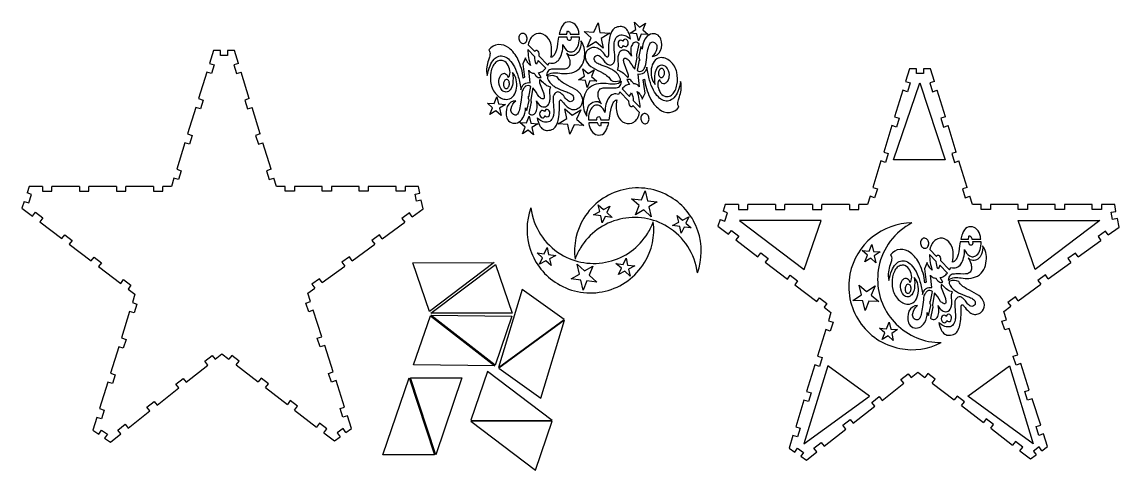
# Model space of a CAD drawing. Extents: x 6.9 to 49.8, y 42.9 to 74.
# Drawn here: x 6.93 to 31.24, y 64.11 to 74.04 of the extents above; entities that cross this region are included whole.
import ezdxf

# ---------------------------------------------------------------- set-up
doc = ezdxf.new("R2010")
doc.units = 0
doc.header["$LTSCALE"] = 100
doc.layers.add('LAYER_1', color=1, linetype='CONTINUOUS')

msp = doc.modelspace()

# ---------------------------------------------------------------- linework, layer by layer
at = {"layer": 'LAYER_1', "color": 3}
for points in [[(18.833327, 73.764978), (19.005773, 73.764978, -0.057637), (19.015472, 73.841293, -0.21097), (19.052096, 73.821842, -0.102605), (19.080278, 73.764978), (19.277002, 73.764978, 0.026964), (19.26622, 73.825557, 0.140199), (19.185682, 73.980546, 0.19601), (19.053599, 74.03802, 0.278529), (18.913211, 73.967991, 0.065423), (18.867195, 73.879832, 0.035228), (18.833327, 73.764978)], [(20.416015, 73.655452, 0.071134), (20.364332, 73.818936, 0.133259), (20.287457, 73.909342, 0.153132), (20.187364, 73.935601, 0.089862), (20.066027, 73.906643, 0.128086), (19.990624, 73.81569, 0.067852), (19.946343, 73.676807, 0.050754), (19.924285, 73.296599, -0.048474), (19.916248, 73.273167, -0.064532), (19.911, 73.26498, -0.119509), (19.904568, 73.260191, -0.148133), (19.896679, 73.259583, -0.098092), (19.887059, 73.263938, -0.079719), (19.861529, 73.290675, 0.062354), (19.755389, 73.41057, 0.112947), (19.651359, 73.468166, 0.152732), (19.549439, 73.463462, 0.110528), (19.449628, 73.396456, 0.227756), (19.415556, 73.219987, 0.176008), (19.532044, 73.053157, 0.015186), (19.741395, 72.938599), (19.804849, 72.904159, -0.049453), (19.910381, 72.832469, -0.120061), (19.974212, 72.747662, 0.188531), (20.177279, 72.734358, 0.2815), (20.191586, 72.751669, 0.11529), (20.187918, 72.786865, 0.14448), (20.063501, 72.943512, 0.037224), (19.982732, 72.992359), (19.897404, 73.033963), (19.78933, 73.073443, -0.037294), (19.689563, 73.116401, -0.126698), (19.623015, 73.17324, -0.22553), (19.6146, 73.254362, -0.045604), (19.64649, 73.284467, -0.154809), (19.683835, 73.298713, -0.159914), (19.731831, 73.281983, -0.072064), (19.795677, 73.219161, 0.057703), (19.868503, 73.1294, 0.117167), (19.937622, 73.08598, 0.212494), (19.99939, 73.092751, 0.145967), (20.050161, 73.153564, 0.09972), (20.060092, 73.178128, 0.04087), (20.064713, 73.214609, 0.028169), (20.062928, 73.312324, -0.012946), (20.049566, 73.529758, -0.059525), (20.065489, 73.62746, -0.085783), (20.097933, 73.694762, -0.215635), (20.196419, 73.752114, -0.135235), (20.31309, 73.729711, -0.094799), (20.416015, 73.655452)], [(18.053649, 73.780918, 0.249732), (17.984664, 73.773726, 0.197562), (17.942948, 73.707703, 0.159391), (17.952972, 73.621465, 0.192491), (18.008822, 73.565575, 0.249836), (18.077808, 73.572771, 0.197491), (18.119524, 73.63879, 0.159403), (18.1095, 73.725012, 0.192438), (18.053649, 73.780918)], [(19.281581, 73.702766), (19.094038, 73.702766, -0.14568), (19.091417, 73.651112, -0.237095), (19.068453, 73.630475, -0.177349), (19.039794, 73.633786, -0.185851), (19.020087, 73.653976), (19.010186, 73.702766), (18.820597, 73.702766), (18.806626, 73.616201, -0.071246), (18.752002, 73.359434, -0.092444), (18.707684, 73.288067, -0.164122), (18.651314, 73.257126, 0.065619), (18.665785, 73.451345, 0.080781), (18.632442, 73.602403, 0.206201), (18.473808, 73.770218, 0.245015), (18.2784, 73.750932, 0.111486), (18.199089, 73.668115, 0.090804), (18.149204, 73.534908), (18.296416, 73.381279, -0.141576), (18.313779, 73.405662, -0.242913), (18.336472, 73.409631, -0.164017), (18.360491, 73.389729, -0.079403), (18.381829, 73.3425), (18.384739, 73.289125), (18.583279, 73.081917), (18.614824, 73.136171, 0.169879), (18.738882, 73.135562, 0.151897), (18.834225, 73.21185, 0.093352), (18.895084, 73.350432, 0.063262), (18.915688, 73.536705, 0.181422), (19.028226, 73.392187, 0.142678), (19.103815, 73.374122, 0.156554), (19.180212, 73.405285, 0.148152), (19.259908, 73.532669, 0.08043), (19.281581, 73.702766)], [(20.276189, 73.501132, 0.259209), (20.324313, 73.496877, 0.208637), (20.358876, 73.538334, 0.152675), (20.359648, 73.601264, 0.179474), (20.326163, 73.648752, 0.259292), (20.278033, 73.653029, 0.208765), (20.24347, 73.611549), (20.242619, 73.608868, 0.088719), (20.224372, 73.625846, 0.259394), (20.176268, 73.630093, 0.208607), (20.141708, 73.588625, 0.152685), (20.140937, 73.5257, 0.17946), (20.174415, 73.478208, 0.259348), (20.222542, 73.473929, 0.208712), (20.257103, 73.515399), (20.257975, 73.518069, 0.088406), (20.276189, 73.501132)], [(20.89067, 73.275977, 0.29077), (21.079503, 73.402465, 0.184081), (21.087659, 73.658009, 0.20394), (20.992736, 73.761713, 0.194113), (20.856875, 73.764931, 0.172243), (20.733156, 73.658317, 0.129879), (20.67466, 73.432525), (20.645727, 73.495396), (20.596534, 73.273599, 0.050023), (20.601068, 73.252673), (20.60816, 73.229582, -0.132888), (20.61141, 73.178307), (20.603854, 73.189503), (20.56071, 72.964081, 0.12344), (20.62023, 72.94272, 0.166927), (20.673282, 72.956947, 0.114196), (20.718605, 73.00771, 0.061575), (20.754938, 73.095955, -0.010837), (20.778266, 73.306906, -0.031963), (20.809846, 73.472237, -0.037346), (20.830618, 73.531926, -0.074036), (20.855717, 73.573168, -0.146131), (20.885899, 73.593616, -0.165121), (20.921917, 73.590921, -0.219041), (20.987708, 73.536901, -0.151363), (20.99698, 73.449983, -0.184887), (20.89067, 73.275977)], [(18.138729, 73.42695, 0.081689), (18.200635, 73.075846, -0.092185), (18.13592, 73.141624, -0.075636), (18.088607, 73.243182), (18.027517, 73.107216), (18.067633, 72.811527), (18.039308, 72.796426, 0.084234), (17.918232, 73.212531, 0.117177), (17.717212, 73.46368, 0.184137), (17.486861, 73.536596, 0.203858), (17.277789, 73.418006, -0.200793), (17.300065, 73.316258, -0.038248), (17.287036, 73.257905), (17.266609, 73.1932, 0.047784), (17.229694, 73.040638, 0.095031), (17.241595, 72.850379, -0.057993), (17.302662, 73.069453, -0.089813), (17.391941, 73.212061, -0.138897), (17.499881, 73.279529, -0.155326), (17.616933, 73.273182, -0.111313), (17.733548, 73.194346, -0.072148), (17.840178, 73.044347, -0.051007), (17.927272, 72.82451, -0.039691), (17.985281, 72.53616, -0.076931), (18.018256, 72.618593, -0.108945), (18.064677, 72.667875, -0.173993), (18.187654, 72.69217), (18.160438, 72.969243, 0.128953), (18.213434, 72.915772, 0.16182), (18.279484, 72.904055, 0.057201), (18.324994, 72.840145, 0.103229), (18.364851, 72.810511, 0.117114), (18.400856, 72.804215, 0.050914), (18.434814, 72.81032), (18.375503, 72.914355, 0.130201), (18.456551, 72.941711, 0.079668), (18.534729, 73.01369), (18.370555, 73.185011, -0.104054), (18.326601, 73.104676, -0.101676), (18.290549, 73.268526), (18.138729, 73.42695)], [(18.552443, 72.852097, -0.156503), (18.691683, 72.910718, -0.054238), (18.844289, 72.903703, 0.045328), (19.013317, 72.894646, 0.108051), (19.201821, 72.947141, 0.143432), (19.341484, 73.089671, 0.101234), (19.397481, 73.279826, 0.082789), (19.384174, 73.471205, 0.112333), (19.315928, 73.617408, -0.119195), (19.292661, 73.432886, -0.147638), (19.20771, 73.323153, -0.174185), (19.096876, 73.29229, -0.194537), (18.995961, 73.344382, -0.071294), (19.058721, 73.211687, -0.113673), (19.067374, 73.095913, -0.192742), (19.021138, 73.017066, -0.137232), (18.937685, 72.991985), (18.88444, 72.990857), (18.824816, 72.992668, 0.029839), (18.69033, 72.991112, 0.182602), (18.596547, 72.961389, 0.115087), (18.566976, 72.918786, 0.079436), (18.552443, 72.852097)], [(20.602663, 73.556207, 0.228391), (20.522485, 73.587909, 0.215443), (20.454422, 73.542374, 0.127574), (20.418704, 73.434628, 0.093602), (20.435561, 73.279701, 0.140303), (20.344734, 73.389703, 0.211229), (20.236158, 73.412599, 0.245315), (20.152586, 73.329948, 0.073839), (20.133537, 73.24328, 0.050301), (20.136771, 73.123311, -0.048316), (20.137409, 73.04316, -0.112051), (20.116437, 72.976167, -0.112244), (20.227578, 72.926433, -0.058442), (20.329115, 72.830593, 0.081656), (20.348754, 72.816458, 0.119708), (20.356287, 72.814939, 0.190432), (20.362052, 72.81771, 0.122034), (20.365867, 72.825215, 0.057529), (20.367548, 72.837897, 0.046654), (20.363778, 72.880567), (20.280242, 73.10244, -0.066611), (20.260818, 73.181536, -0.068323), (20.261974, 73.209764, -0.130935), (20.270515, 73.228739, -0.184914), (20.286549, 73.237184, -0.118896), (20.310181, 73.233821, -0.091987), (20.380665, 73.186555, 0.050199), (20.51119, 72.992776), (20.56054, 73.250497, -0.054996), (20.552362, 73.303507, -0.059587), (20.553922, 73.326374, -0.067871), (20.556749, 73.334525, -0.131859), (20.561181, 73.339584), (20.602663, 73.556207)], [(17.800559, 72.914706, -0.076434), (17.803307, 72.674724, -0.128879), (17.74661, 72.533225, -0.217366), (17.659011, 72.484525, -0.21067), (17.56905, 72.522935, -0.161705), (17.49723, 72.70356, -0.157229), (17.534324, 72.848164, -0.108093), (17.575676, 72.889502, -0.170816), (17.622612, 72.900885, -0.182574), (17.667917, 72.875332, -0.106743), (17.704375, 72.805859, 0.153377), (17.736346, 72.852518, 0.086493), (17.745678, 72.920485, 0.117472), (17.703452, 73.075003, 0.185386), (17.59176, 73.178735, 0.134485), (17.514257, 73.183221, 0.108228), (17.424661, 73.141006, 0.094731), (17.360795, 73.049188, 0.061758), (17.322255, 72.926344, 0.099828), (17.326096, 72.648046, 0.160691), (17.471555, 72.40239, 0.092102), (17.58137, 72.337717, 0.120023), (17.697183, 72.324644, 0.207046), (17.82602, 72.406736, 0.117516), (17.889608, 72.570414, 0.096878), (17.882827, 72.758722, 0.138157), (17.800559, 72.914706)], [(20.963399, 72.65544, -0.076434), (20.960652, 72.895422, -0.128879), (21.017348, 73.036921, -0.217366), (21.104947, 73.085621, -0.21067), (21.194908, 73.047211, -0.161705), (21.266728, 72.866586, -0.157229), (21.229634, 72.721982, -0.108093), (21.188282, 72.680645, -0.170816), (21.141346, 72.669261, -0.182574), (21.096042, 72.694814, -0.106743), (21.059584, 72.764287, 0.153377), (21.027612, 72.717628, 0.086493), (21.01828, 72.649661, 0.117472), (21.060506, 72.495143, 0.185386), (21.172199, 72.391411, 0.134485), (21.249701, 72.386926, 0.108228), (21.339297, 72.42914, 0.094731), (21.403163, 72.520958, 0.061758), (21.441704, 72.643803, 0.099828), (21.437862, 72.9221, 0.160691), (21.292403, 73.167756, 0.092102), (21.182588, 73.232429, 0.120023), (21.066776, 73.245502, 0.207046), (20.937938, 73.16341, 0.117516), (20.874351, 72.999732, 0.096878), (20.881131, 72.811424, 0.138157), (20.963399, 72.65544)], [(20.62523, 72.143196, 0.081689), (20.563323, 72.4943, -0.092185), (20.628038, 72.428522, -0.075636), (20.675351, 72.326964), (20.736441, 72.46293), (20.696325, 72.758619), (20.72465, 72.77372, 0.084234), (20.845727, 72.357615, 0.117177), (21.046746, 72.106466, 0.184137), (21.277098, 72.03355, 0.203858), (21.486169, 72.15214, -0.200793), (21.463893, 72.253889, -0.038248), (21.476922, 72.312242), (21.49735, 72.376946, 0.047784), (21.534265, 72.529508, 0.095031), (21.522363, 72.719767, -0.057993), (21.461296, 72.500693, -0.089813), (21.372017, 72.358085, -0.138897), (21.264078, 72.290617, -0.155326), (21.147025, 72.296964, -0.111313), (21.03041, 72.3758, -0.072148), (20.923781, 72.525799, -0.051007), (20.836687, 72.745637, -0.039691), (20.778677, 73.033986, -0.076931), (20.745702, 72.951553, -0.108945), (20.699281, 72.902271, -0.173993), (20.576304, 72.877976), (20.60352, 72.600903, 0.128953), (20.550525, 72.654374, 0.16182), (20.484474, 72.666091, 0.057201), (20.438964, 72.730001, 0.103229), (20.399108, 72.759635, 0.117114), (20.363102, 72.765932, 0.050914), (20.329145, 72.759826), (20.388455, 72.655792, 0.130201), (20.307408, 72.628435, 0.079668), (20.22923, 72.556456), (20.393403, 72.385135, -0.104054), (20.437357, 72.46547, -0.101676), (20.473409, 72.30162), (20.62523, 72.143196)], [(21.037238, 72.930371, 0.134489), (21.041797, 72.854489, 0.216733), (21.080733, 72.808933, 0.288988), (21.131328, 72.820364, 0.1604), (21.163855, 72.882131, 0.134475), (21.159283, 72.957988, 0.216452), (21.120338, 73.003563, 0.288875), (21.069764, 72.992101, 0.160399), (21.037238, 72.930371)], [(17.726721, 72.639775, 0.134489), (17.722162, 72.715657, 0.216733), (17.683225, 72.761213, 0.288988), (17.63263, 72.749782, 0.1604), (17.600103, 72.688015, 0.134475), (17.604675, 72.612158, 0.216452), (17.64362, 72.566583, 0.288875), (17.694194, 72.578045, 0.160399), (17.726721, 72.639775)], [(18.161295, 72.013939, 0.228391), (18.241473, 71.982237, 0.215443), (18.309536, 72.027772, 0.127574), (18.345254, 72.135518, 0.093602), (18.328398, 72.290445, 0.140303), (18.419224, 72.180443, 0.211229), (18.5278, 72.157547, 0.245315), (18.611373, 72.240198, 0.073839), (18.630422, 72.326866, 0.050301), (18.627187, 72.446835, -0.048316), (18.626549, 72.526986, -0.112051), (18.647521, 72.593979, -0.112244), (18.53638, 72.643713, -0.058442), (18.434843, 72.739553, 0.081656), (18.415205, 72.753688, 0.119708), (18.407672, 72.755207, 0.190432), (18.401906, 72.752436, 0.122034), (18.398091, 72.744931, 0.057529), (18.39641, 72.732249, 0.046654), (18.40018, 72.68958), (18.483717, 72.467707, -0.066611), (18.50314, 72.38861, -0.068323), (18.501985, 72.360382, -0.130935), (18.493443, 72.341407, -0.184914), (18.477409, 72.332962, -0.118896), (18.453777, 72.336325, -0.091987), (18.383293, 72.383591, 0.050199), (18.252768, 72.57737), (18.203419, 72.319649, -0.054996), (18.211596, 72.266639, -0.059587), (18.210036, 72.243772, -0.067871), (18.207209, 72.235621, -0.131859), (18.202777, 72.230563), (18.161295, 72.013939)], [(18.347943, 71.914694, 0.071134), (18.399626, 71.75121, 0.133259), (18.476501, 71.660804, 0.153132), (18.576594, 71.634546, 0.089862), (18.697931, 71.663504, 0.128086), (18.773335, 71.754456, 0.067852), (18.817615, 71.893339, 0.050754), (18.839673, 72.273547, -0.048474), (18.847711, 72.296979, -0.064532), (18.852958, 72.305166, -0.119509), (18.85939, 72.309955, -0.148133), (18.867279, 72.310563, -0.098092), (18.8769, 72.306208, -0.079719), (18.902429, 72.279471, 0.062354), (19.00857, 72.159576, 0.112947), (19.112599, 72.10198, 0.152732), (19.21452, 72.106684, 0.110528), (19.314331, 72.17369, 0.227756), (19.348402, 72.350159, 0.176008), (19.231914, 72.516989, 0.015186), (19.022563, 72.631547), (18.959109, 72.665987, -0.049453), (18.853577, 72.737677, -0.120061), (18.789746, 72.822484, 0.188531), (18.586679, 72.835788, 0.2815), (18.572372, 72.818477, 0.11529), (18.57604, 72.783281, 0.14448), (18.700457, 72.626634, 0.037224), (18.781226, 72.577787), (18.866555, 72.536183), (18.974628, 72.496703, -0.037294), (19.074395, 72.453745, -0.126698), (19.140943, 72.396906, -0.22553), (19.149358, 72.315784, -0.045604), (19.117468, 72.285679, -0.154809), (19.080124, 72.271433, -0.159914), (19.032127, 72.288163, -0.072064), (18.968281, 72.350985, 0.057703), (18.895456, 72.440746, 0.117167), (18.826336, 72.484166, 0.212494), (18.764568, 72.477395, 0.145967), (18.713797, 72.416582, 0.09972), (18.703866, 72.392018, 0.04087), (18.699245, 72.355537, 0.028169), (18.701031, 72.257822, -0.012946), (18.714392, 72.040389, -0.059525), (18.698469, 71.942686, -0.085783), (18.666025, 71.875384, -0.215635), (18.567539, 71.818032, -0.135235), (18.450868, 71.840435, -0.094799), (18.347943, 71.914694)], [(20.211515, 72.718049, -0.156503), (20.072275, 72.659428, -0.054238), (19.919669, 72.666444, 0.045328), (19.750641, 72.6755, 0.108051), (19.562138, 72.623005, 0.143432), (19.422475, 72.480475, 0.101234), (19.366478, 72.29032, 0.082789), (19.379784, 72.098941, 0.112333), (19.448031, 71.952738, -0.119195), (19.471297, 72.13726, -0.147638), (19.556248, 72.246993, -0.174185), (19.667083, 72.277856, -0.194537), (19.767997, 72.225764, -0.071294), (19.705237, 72.358459, -0.113673), (19.696585, 72.474233, -0.192742), (19.742821, 72.55308, -0.137232), (19.826273, 72.578161), (19.879518, 72.579289), (19.939142, 72.577478, 0.029839), (20.073628, 72.579034, 0.182602), (20.167411, 72.608757, 0.115087), (20.196982, 72.65136, 0.079436), (20.211515, 72.718049)], [(17.873288, 72.29417, 0.29077), (17.684455, 72.167681, 0.184081), (17.676299, 71.912137, 0.20394), (17.771222, 71.808433, 0.194113), (17.907083, 71.805215, 0.172243), (18.030802, 71.911829, 0.129879), (18.089298, 72.137621), (18.118232, 72.07475), (18.167424, 72.296547, 0.050023), (18.16289, 72.317473), (18.155799, 72.340564, -0.132888), (18.152548, 72.391839), (18.160104, 72.380643), (18.203248, 72.606065, 0.12344), (18.143728, 72.627426, 0.166927), (18.090676, 72.613199, 0.114196), (18.045353, 72.562436, 0.061575), (18.00902, 72.474191, -0.010837), (17.985692, 72.26324, -0.031963), (17.954112, 72.097909, -0.037346), (17.93334, 72.03822, -0.074036), (17.908241, 71.996978, -0.146131), (17.87806, 71.97653, -0.165121), (17.842042, 71.979225, -0.219041), (17.77625, 72.033245, -0.151363), (17.766978, 72.120163, -0.184887), (17.873288, 72.29417)], [(19.482378, 71.86738), (19.66992, 71.86738, -0.14568), (19.672541, 71.919034, -0.237095), (19.695505, 71.939671, -0.177349), (19.724165, 71.93636, -0.185851), (19.743872, 71.91617), (19.753772, 71.86738), (19.943362, 71.86738), (19.957333, 71.953945, -0.071246), (20.011957, 72.210712, -0.092444), (20.056274, 72.282079, -0.164122), (20.112644, 72.31302, 0.065619), (20.098174, 72.118801, 0.080781), (20.131516, 71.967743, 0.206201), (20.29015, 71.799928, 0.245015), (20.485559, 71.819214, 0.111486), (20.56487, 71.902031, 0.090804), (20.614754, 72.035238), (20.467543, 72.188867, -0.141576), (20.450179, 72.164484, -0.242913), (20.427486, 72.160515, -0.164017), (20.403467, 72.180417, -0.079403), (20.382129, 72.227646), (20.379219, 72.281021), (20.180679, 72.488229), (20.149134, 72.433975, 0.169879), (20.025076, 72.434584, 0.151897), (19.929733, 72.358296, 0.093352), (19.868874, 72.219714, 0.063262), (19.84827, 72.033441, 0.181422), (19.735733, 72.17796, 0.142678), (19.660144, 72.196024, 0.156554), (19.583746, 72.164861, 0.148152), (19.50405, 72.037477, 0.08043), (19.482378, 71.86738)], [(18.48777, 72.069015, 0.259209), (18.439645, 72.073269, 0.208637), (18.405082, 72.031812, 0.152675), (18.40431, 71.968882, 0.179474), (18.437796, 71.921394, 0.259292), (18.485926, 71.917117, 0.208765), (18.520489, 71.958597), (18.521339, 71.961278, 0.088719), (18.539587, 71.944301, 0.259394), (18.58769, 71.940053, 0.208607), (18.62225, 71.981521, 0.152685), (18.623021, 72.044446, 0.17946), (18.589543, 72.091938, 0.259348), (18.541416, 72.096217, 0.208712), (18.506856, 72.054747), (18.505983, 72.052077, 0.088406), (18.48777, 72.069015)], [(20.710309, 71.789228, 0.249732), (20.779294, 71.79642, 0.197562), (20.82101, 71.862444, 0.159391), (20.810986, 71.948681, 0.192491), (20.755136, 72.004571, 0.249836), (20.686151, 71.997375, 0.197491), (20.644434, 71.931356, 0.159403), (20.654459, 71.845134, 0.192438), (20.710309, 71.789228)], [(19.930632, 71.805168), (19.758185, 71.805168, -0.057637), (19.748486, 71.728853, -0.21097), (19.711862, 71.748304, -0.102605), (19.683681, 71.805168), (19.486956, 71.805168, 0.026964), (19.497739, 71.744589, 0.140199), (19.578277, 71.5896, 0.19601), (19.710359, 71.532126, 0.278529), (19.850748, 71.602155, 0.065423), (19.896763, 71.690314, 0.035228), (19.930632, 71.805168)]]:
    msp.add_lwpolyline(points, format="xyb", close=True, dxfattribs=at)
for points in [[(19.602161, 73.81222), (19.694497, 74.017821), (19.737366, 73.802822), (19.956072, 73.7876), (19.763857, 73.669906), (19.806688, 73.454897), (19.645024, 73.597158), (19.45279, 73.479497), (19.54509, 73.685113), (19.383451, 73.827403), (19.602161, 73.81222)], [(20.535025, 73.87382), (20.499651, 74.029907), (20.615759, 73.926205), (20.746362, 74.010932), (20.687532, 73.862091), (20.803623, 73.758368), (20.651156, 73.77008), (20.592301, 73.62125), (20.556901, 73.77733), (20.404436, 73.78907), (20.535025, 73.87382)], [(19.395443, 72.8402), (19.360069, 72.996286), (19.476177, 72.892585), (19.60678, 72.977312), (19.54795, 72.82847), (19.664041, 72.724748), (19.511573, 72.73646), (19.452719, 72.587629), (19.417319, 72.743709), (19.264854, 72.755449), (19.395443, 72.8402)], [(17.510743, 72.12509), (17.546117, 71.969004), (17.430008, 72.072705), (17.299406, 71.987978), (17.358236, 72.136819), (17.242145, 72.240542), (17.394612, 72.22883), (17.453467, 72.377661), (17.488867, 72.221581), (17.641332, 72.209841), (17.510743, 72.12509)], [(18.228933, 71.696326), (18.264307, 71.540239), (18.148199, 71.643941), (18.017596, 71.559214), (18.076426, 71.708055), (17.960335, 71.811778), (18.112802, 71.800066), (18.171657, 71.948896), (18.207057, 71.792816), (18.359522, 71.781076), (18.228933, 71.696326)], [(19.161797, 71.757926), (19.069461, 71.552325), (19.026592, 71.767324), (18.807886, 71.782546), (19.000102, 71.90024), (18.95727, 72.115249), (19.118935, 71.972988), (19.311169, 72.090649), (19.218868, 71.885033), (19.380507, 71.742743), (19.161797, 71.757926)], [(15.961644, 67.623842), (15.591786, 68.705283), (17.394874, 68.707769), (15.961644, 67.623842)], [(17.421048, 68.668166), (17.790906, 67.586726), (15.987817, 67.584239), (17.421048, 68.668166)]]:
    msp.add_lwpolyline(points, close=True, dxfattribs=at)
at = {"layer": 'LAYER_1', "color": 7}
for points in [[(11.174619, 73.403277), (11.087388, 73.121181)], [(11.328162, 73.403277), (11.174619, 73.403277)], [(11.328162, 73.296978), (11.328162, 73.403277)], [(11.486036, 73.403277), (11.486036, 73.296978)], [(11.63971, 73.403277), (11.486036, 73.403277)], [(11.72695, 73.121183), (11.63971, 73.403277)], [(11.486036, 73.296978), (11.328162, 73.296978)], [(11.026908, 72.925594), (10.845467, 72.338833)], [(11.128462, 72.89419), (11.026908, 72.925594)], [(11.087388, 73.121181), (11.188943, 73.089777)], [(11.188943, 73.089777), (11.128462, 72.89419)], [(11.72695, 73.121183), (11.625397, 73.089777)], [(11.625397, 73.089777), (11.685883, 72.894192)], [(11.685883, 72.894192), (11.787437, 72.925599)], [(11.968897, 72.338844), (11.787437, 72.925599)], [(26.593126, 73.001193), (26.505895, 72.719097)], [(26.746669, 73.001193), (26.593126, 73.001193)], [(26.746669, 72.894894), (26.746669, 73.001193)], [(26.904543, 73.001193), (26.904543, 72.894894)], [(27.058217, 73.001193), (26.904543, 73.001193)], [(27.145458, 72.7191), (27.058217, 73.001193)], [(26.505895, 72.719097), (26.60745, 72.687694)], [(26.60745, 72.687694), (26.54697, 72.492107)], [(26.904543, 72.894894), (26.746669, 72.894894)], [(27.145458, 72.7191), (27.043904, 72.687693)], [(27.043904, 72.687693), (27.104391, 72.492108)], [(26.445415, 72.52351), (26.263975, 71.936749)], [(26.54697, 72.492107), (26.445415, 72.52351)], [(27.104391, 72.492108), (27.205944, 72.523515)], [(27.387404, 71.93676), (27.205944, 72.523515)], [(10.845467, 72.338833), (10.947022, 72.30743)], [(10.947022, 72.30743), (10.886542, 72.111843)], [(11.968897, 72.338844), (11.867343, 72.307437)], [(11.867343, 72.307437), (11.92783, 72.111852)], [(10.784987, 72.143246), (10.603547, 71.556485)], [(10.886542, 72.111843), (10.784987, 72.143246)], [(11.92783, 72.111852), (12.029384, 72.143259)], [(12.210843, 71.556504), (12.029384, 72.143259)], [(26.263975, 71.936749), (26.36553, 71.905346)], [(27.387404, 71.93676), (27.285851, 71.905353)], [(26.203495, 71.741162), (26.022054, 71.154401)], [(26.305049, 71.709759), (26.203495, 71.741162)], [(26.36553, 71.905346), (26.305049, 71.709759)], [(27.285851, 71.905353), (27.346337, 71.709769)], [(27.346337, 71.709769), (27.447891, 71.741175)], [(27.629351, 71.15442), (27.447891, 71.741175)], [(10.603547, 71.556485), (10.705102, 71.525082)], [(10.705102, 71.525082), (10.644622, 71.329495)], [(12.210843, 71.556504), (12.10929, 71.525098)], [(12.10929, 71.525098), (12.169776, 71.329513)], [(10.543067, 71.360898), (10.361627, 70.774137)], [(10.644622, 71.329495), (10.543067, 71.360898)], [(12.169776, 71.329513), (12.27133, 71.360919)], [(12.45279, 70.774165), (12.27133, 71.360919)], [(26.022054, 71.154401), (26.123609, 71.122998)], [(26.123609, 71.122998), (26.063129, 70.927411)], [(27.629351, 71.15442), (27.527797, 71.123014)], [(27.527797, 71.123014), (27.588284, 70.927429)], [(10.361627, 70.774137), (10.463182, 70.742734)], [(10.463182, 70.742734), (10.402701, 70.547147)], [(12.45279, 70.774165), (12.351236, 70.742758)], [(12.351236, 70.742758), (12.411723, 70.547173)], [(25.961574, 70.958814), (25.780134, 70.372054)], [(26.063129, 70.927411), (25.961574, 70.958814)], [(27.588284, 70.927429), (27.689837, 70.958836)], [(27.871297, 70.372081), (27.689837, 70.958836)], [(10.301147, 70.578551), (10.244156, 70.394247)], [(10.402701, 70.547147), (10.301147, 70.578551)], [(12.411723, 70.547173), (12.513277, 70.57858)], [(12.570274, 70.394279), (12.513277, 70.57858)], [(7.094549, 70.394247), (7.045371, 70.248793)], [(7.14607, 70.214746), (7.045371, 70.248793)], [(7.389825, 70.394247), (7.094549, 70.394247)], [(7.389825, 70.394247), (7.389825, 70.287948)], [(7.389825, 70.287948), (7.594549, 70.287948)], [(7.594549, 70.287948), (7.594549, 70.394247)], [(8.208723, 70.394247), (7.594549, 70.394247)], [(8.208723, 70.394247), (8.208723, 70.287948)], [(8.208723, 70.287948), (8.413447, 70.287948)], [(8.413447, 70.287948), (8.413447, 70.394247)], [(9.02762, 70.394247), (8.413447, 70.394247)], [(9.02762, 70.394247), (9.02762, 70.287948)], [(9.02762, 70.287948), (9.232345, 70.287948)], [(9.232345, 70.287948), (9.232345, 70.394247)], [(9.846518, 70.394247), (9.232345, 70.394247)], [(9.846518, 70.394247), (9.846518, 70.287948)], [(9.846518, 70.287948), (10.051242, 70.287948)], [(10.051242, 70.287948), (10.051242, 70.394247)], [(10.244156, 70.394247), (10.051242, 70.394247)], [(12.763187, 70.394279), (12.570274, 70.394279)], [(12.763187, 70.287979), (12.763187, 70.394279)], [(12.967912, 70.287979), (12.763187, 70.287979)], [(12.967912, 70.394279), (12.967912, 70.287979)], [(13.582085, 70.394279), (12.967912, 70.394279)], [(13.582085, 70.287979), (13.582085, 70.394279)], [(13.786809, 70.287979), (13.582085, 70.287979)], [(13.786809, 70.394279), (13.786809, 70.287979)], [(14.400982, 70.394279), (13.786809, 70.394279)], [(14.400982, 70.287979), (14.400982, 70.394279)], [(14.605707, 70.287979), (14.400982, 70.287979)], [(14.605707, 70.394279), (14.605707, 70.287979)], [(15.21988, 70.394279), (14.605707, 70.394279)], [(15.21988, 70.287979), (15.21988, 70.394279)], [(15.424604, 70.287979), (15.21988, 70.287979)], [(15.424604, 70.394279), (15.424604, 70.287979)], [(15.71988, 70.394279), (15.424604, 70.394279)], [(15.644888, 70.223249), (15.749227, 70.243566)], [(15.749227, 70.243566), (15.71988, 70.394279)], [(25.780134, 70.372054), (25.881689, 70.34065)], [(25.881689, 70.34065), (25.821209, 70.145064)], [(27.871297, 70.372081), (27.769744, 70.340674)], [(27.769744, 70.340674), (27.83023, 70.145089)], [(6.982196, 70.06194), (6.932892, 69.916114)], [(6.982196, 70.06194), (7.082895, 70.027893)], [(7.082895, 70.027893), (7.14607, 70.214746)], [(15.675439, 70.066353), (15.644888, 70.223249)], [(15.779778, 70.08667), (15.675439, 70.066353)], [(15.817078, 69.895119), (15.779778, 70.08667)], [(22.513057, 69.992164), (22.463878, 69.846709)], [(22.808332, 69.992164), (22.513057, 69.992164)], [(22.808332, 69.992164), (22.808332, 69.885864)], [(23.013057, 69.885864), (23.013057, 69.992164)], [(23.62723, 69.992164), (23.013057, 69.992164)], [(23.62723, 69.992164), (23.62723, 69.885864)], [(23.831954, 69.885864), (23.831954, 69.992164)], [(24.446128, 69.992164), (23.831954, 69.992164)], [(24.446128, 69.992164), (24.446128, 69.885864)], [(24.650852, 69.885864), (24.650852, 69.992164)], [(25.265025, 69.992164), (24.650852, 69.992164)], [(25.265025, 69.992164), (25.265025, 69.885864)], [(25.46975, 69.885864), (25.46975, 69.992164)], [(25.662663, 69.992164), (25.46975, 69.992164)], [(25.719654, 70.176467), (25.662663, 69.992164)], [(25.821209, 70.145064), (25.719654, 70.176467)], [(27.83023, 70.145089), (27.931784, 70.176496)], [(27.988781, 69.992195), (27.931784, 70.176496)], [(28.181694, 69.992195), (27.988781, 69.992195)], [(28.181694, 69.885896), (28.181694, 69.992195)], [(28.386419, 69.992195), (28.386419, 69.885896)], [(29.000592, 69.992195), (28.386419, 69.992195)], [(29.000592, 69.885896), (29.000592, 69.992195)], [(29.205317, 69.992195), (29.205317, 69.885896)], [(29.81949, 69.992195), (29.205317, 69.992195)], [(29.81949, 69.885896), (29.81949, 69.992195)], [(30.024214, 69.992195), (30.024214, 69.885896)], [(30.638387, 69.992195), (30.024214, 69.992195)], [(30.638387, 69.885896), (30.638387, 69.992195)], [(30.843112, 69.992195), (30.843112, 69.885896)], [(31.138387, 69.992195), (30.843112, 69.992195)], [(31.167735, 69.841482), (31.138387, 69.992195)], [(6.932892, 69.916114), (7.167546, 69.736879)], [(7.167546, 69.736879), (7.23207, 69.821355)], [(7.23207, 69.821355), (7.394764, 69.697085)], [(15.515991, 69.806611), (15.350744, 69.685756)], [(15.578742, 69.72081), (15.515991, 69.806611)], [(15.578742, 69.72081), (15.817078, 69.895119)], [(22.564578, 69.812662), (22.463878, 69.846709)], [(22.501402, 69.625809), (22.564578, 69.812662)], [(22.808332, 69.885864), (23.013057, 69.885864)], [(23.62723, 69.885864), (23.831954, 69.885864)], [(24.446128, 69.885864), (24.650852, 69.885864)], [(25.265025, 69.885864), (25.46975, 69.885864)], [(28.386419, 69.885896), (28.181694, 69.885896)], [(29.205317, 69.885896), (29.000592, 69.885896)], [(30.024214, 69.885896), (29.81949, 69.885896)], [(30.843112, 69.885896), (30.638387, 69.885896)], [(31.063395, 69.821165), (31.167735, 69.841482)], [(31.093946, 69.664269), (31.063395, 69.821165)], [(7.394764, 69.697085), (7.330239, 69.61261)], [(7.330239, 69.61261), (7.81832, 69.239801)], [(14.914005, 69.234649), (15.413496, 69.599955)], [(15.350744, 69.685756), (15.413496, 69.599955)], [(22.400703, 69.659856), (22.351399, 69.514031)], [(22.351399, 69.514031), (22.586053, 69.334796)], [(22.400703, 69.659856), (22.501402, 69.625809)], [(31.198286, 69.684587), (31.093946, 69.664269)], [(31.235585, 69.493035), (31.198286, 69.684587)], [(7.81832, 69.239801), (7.882844, 69.324277)], [(7.882844, 69.324277), (8.045538, 69.200007)], [(14.851254, 69.32045), (14.686008, 69.199596)], [(14.914005, 69.234649), (14.851254, 69.32045)], [(22.586053, 69.334796), (22.650578, 69.419271)], [(22.650578, 69.419271), (22.813271, 69.295001)], [(22.813271, 69.295001), (22.748747, 69.210526)], [(30.934498, 69.404527), (30.769252, 69.283672)], [(30.769252, 69.283672), (30.832003, 69.197871)], [(30.997249, 69.318726), (30.934498, 69.404527)], [(30.997249, 69.318726), (31.235585, 69.493035)], [(8.045538, 69.200007), (7.981013, 69.115532)], [(7.981013, 69.115532), (8.469093, 68.742723)], [(14.249269, 68.748488), (14.748759, 69.113795)], [(14.686008, 69.199596), (14.748759, 69.113795)], [(22.748747, 69.210526), (23.236827, 68.837717)], [(30.332513, 68.832565), (30.832003, 69.197871)], [(8.469093, 68.742723), (8.533618, 68.827198)], [(8.533618, 68.827198), (8.696311, 68.702929)], [(14.186517, 68.834289), (14.021271, 68.713435)], [(14.249269, 68.748488), (14.186517, 68.834289)], [(23.236827, 68.837717), (23.301352, 68.922193)], [(23.301352, 68.922193), (23.464045, 68.797923)], [(23.464045, 68.797923), (23.39952, 68.713448)], [(30.269761, 68.918366), (30.104515, 68.797512)], [(30.104515, 68.797512), (30.167266, 68.711711)], [(30.332513, 68.832565), (30.269761, 68.918366)], [(8.696311, 68.702929), (8.631787, 68.618453)], [(8.631787, 68.618453), (9.119867, 68.245645)], [(13.584532, 68.262328), (14.084022, 68.627634)], [(14.021271, 68.713435), (14.084022, 68.627634)], [(23.39952, 68.713448), (23.887601, 68.340639)], [(29.667776, 68.346405), (30.167266, 68.711711)], [(9.119867, 68.245645), (9.184392, 68.33012)], [(9.184392, 68.33012), (9.347085, 68.20585)], [(13.521781, 68.348129), (13.356534, 68.227275)], [(13.584532, 68.262328), (13.521781, 68.348129)], [(23.887601, 68.340639), (23.952125, 68.425114)], [(23.952125, 68.425114), (24.114819, 68.300845)], [(24.114819, 68.300845), (24.050294, 68.216369)], [(29.605025, 68.432206), (29.439778, 68.311351)], [(29.439778, 68.311351), (29.50253, 68.22555)], [(29.667776, 68.346405), (29.605025, 68.432206)], [(9.347085, 68.20585), (9.282561, 68.121375)], [(9.282561, 68.121375), (9.435868, 68.004275)], [(13.263573, 68.027592), (13.419286, 68.141474)], [(13.356534, 68.227275), (13.419286, 68.141474)], [(24.050294, 68.216369), (24.538374, 67.843561)], [(29.003039, 67.860244), (29.50253, 68.22555)], [(9.435868, 68.004275), (9.378948, 67.81995)], [(9.378948, 67.81995), (9.480515, 67.788586)], [(13.221953, 67.811298), (13.32307, 67.844083)], [(13.285093, 67.616554), (13.221953, 67.811298)], [(13.32307, 67.844083), (13.263573, 68.027592)], [(24.538374, 67.843561), (24.602899, 67.928036)], [(24.602899, 67.928036), (24.765593, 67.803767)], [(28.940288, 67.946045), (28.775042, 67.825191)], [(28.775042, 67.825191), (28.837793, 67.73939)], [(29.003039, 67.860244), (28.940288, 67.946045)], [(9.318544, 67.624339), (9.13733, 67.037509)], [(9.420111, 67.592976), (9.318544, 67.624339)], [(9.480515, 67.788586), (9.420111, 67.592976)], [(13.38621, 67.649338), (13.285093, 67.616554)], [(13.57563, 67.065104), (13.38621, 67.649338)], [(24.765593, 67.803767), (24.701068, 67.719291)], [(24.701068, 67.719291), (24.854375, 67.602191)], [(24.854375, 67.602191), (24.797456, 67.417866)], [(28.68208, 67.625508), (28.837793, 67.73939)], [(28.741577, 67.441999), (28.68208, 67.625508)], [(24.797456, 67.417866), (24.899022, 67.386502)], [(24.899022, 67.386502), (24.838618, 67.190892)], [(28.64046, 67.409214), (28.741577, 67.441999)], [(28.7036, 67.21447), (28.64046, 67.409214)], [(24.737051, 67.222256), (24.555838, 66.635425)], [(24.838618, 67.190892), (24.737051, 67.222256)], [(28.804717, 67.247254), (28.7036, 67.21447)], [(28.994137, 66.663021), (28.804717, 67.247254)], [(9.076926, 66.841898), (8.895712, 66.255067)], [(9.178493, 66.810534), (9.076926, 66.841898)], [(9.13733, 67.037509), (9.238897, 67.006145)], [(9.238897, 67.006145), (9.178493, 66.810534)], [(13.474513, 67.03232), (13.57563, 67.065104)], [(13.474941, 67.031), (13.474513, 67.03232)], [(13.537653, 66.837576), (13.474941, 67.031)], [(13.63877, 66.87036), (13.537653, 66.837576)], [(13.82819, 66.286126), (13.63877, 66.87036)], [(10.985178, 66.520536), (11.145796, 66.647476)], [(11.145796, 66.647476), (11.211708, 66.564078)], [(11.211708, 66.564078), (11.36306, 66.683695)], [(11.36306, 66.683695), (11.515739, 66.565777)], [(11.580714, 66.649906), (11.515739, 66.565777)], [(11.742741, 66.524768), (11.580714, 66.649906)], [(24.555838, 66.635425), (24.657405, 66.604061)], [(24.657405, 66.604061), (24.597, 66.408451)], [(28.89302, 66.630236), (28.994137, 66.663021)], [(28.893448, 66.628916), (28.89302, 66.630236)], [(28.95616, 66.435492), (28.893448, 66.628916)], [(10.569234, 66.056318), (11.051089, 66.437138)], [(11.051089, 66.437138), (10.985178, 66.520536)], [(11.677765, 66.440639), (11.742741, 66.524768)], [(11.677765, 66.440639), (12.163845, 66.065225)], [(24.495433, 66.439814), (24.31422, 65.852984)], [(24.597, 66.408451), (24.495433, 66.439814)], [(29.057277, 66.468276), (28.95616, 66.435492)], [(29.246697, 65.884042), (29.057277, 66.468276)], [(8.895712, 66.255067), (8.997279, 66.223704)], [(8.997279, 66.223704), (8.936875, 66.028093)], [(10.342704, 66.012776), (10.503323, 66.139716)], [(10.503323, 66.139716), (10.569234, 66.056318)], [(12.22882, 66.149355), (12.163845, 66.065225)], [(12.390847, 66.024217), (12.22882, 66.149355)], [(13.727072, 66.253342), (13.82819, 66.286126)], [(13.790212, 66.058598), (13.727072, 66.253342)], [(26.403685, 66.118452), (26.564304, 66.245392)], [(26.469597, 66.035054), (26.403685, 66.118452)], [(26.564304, 66.245392), (26.630215, 66.161994)], [(26.630215, 66.161994), (26.781567, 66.281611)], [(26.781567, 66.281611), (26.934246, 66.163693)], [(26.999221, 66.247822), (26.934246, 66.163693)], [(27.161248, 66.122684), (26.999221, 66.247822)], [(27.096273, 66.038555), (27.161248, 66.122684)], [(8.835308, 66.059457), (8.654095, 65.472626)], [(8.936875, 66.028093), (8.835308, 66.059457)], [(9.92676, 65.548557), (10.408615, 65.929378)], [(10.408615, 65.929378), (10.342704, 66.012776)], [(12.325872, 65.940088), (12.390847, 66.024217)], [(12.325872, 65.940088), (12.811951, 65.564674)], [(13.89133, 66.091382), (13.790212, 66.058598)], [(14.08075, 65.507148), (13.89133, 66.091382)], [(25.987741, 65.654234), (26.469597, 66.035054)], [(27.096273, 66.038555), (27.582352, 65.663141)], [(29.14558, 65.851258), (29.246697, 65.884042)], [(9.70023, 65.505015), (9.860849, 65.631955)], [(9.860849, 65.631955), (9.92676, 65.548557)], [(12.876927, 65.648803), (12.811951, 65.564674)], [(13.038953, 65.523666), (12.876927, 65.648803)], [(24.253815, 65.657373), (24.072602, 65.070542)], [(24.355382, 65.626009), (24.253815, 65.657373)], [(24.31422, 65.852984), (24.415787, 65.82162)], [(24.415787, 65.82162), (24.355382, 65.626009)], [(25.761212, 65.610692), (25.92183, 65.737632)], [(25.92183, 65.737632), (25.987741, 65.654234)], [(27.647328, 65.747271), (27.582352, 65.663141)], [(27.809354, 65.622133), (27.647328, 65.747271)], [(27.744379, 65.538004), (27.809354, 65.622133)], [(29.20872, 65.656514), (29.14558, 65.851258)], [(29.309837, 65.689298), (29.20872, 65.656514)], [(29.499257, 65.105064), (29.309837, 65.689298)], [(8.654095, 65.472626), (8.755661, 65.441262)], [(8.755661, 65.441262), (8.695257, 65.245652)], [(9.284286, 65.040797), (9.766142, 65.421617)], [(9.766142, 65.421617), (9.70023, 65.505015)], [(12.973978, 65.439536), (13.038953, 65.523666)], [(12.973978, 65.439536), (13.460058, 65.064123)], [(13.979632, 65.474364), (14.08075, 65.507148)], [(14.042772, 65.27962), (13.979632, 65.474364)], [(25.345267, 65.146473), (25.827123, 65.527294)], [(25.827123, 65.527294), (25.761212, 65.610692)], [(27.744379, 65.538004), (28.230459, 65.16259)], [(8.59369, 65.277016), (8.506568, 64.994886)], [(8.695257, 65.245652), (8.59369, 65.277016)], [(13.525033, 65.148252), (13.460058, 65.064123)], [(13.68706, 65.023114), (13.525033, 65.148252)], [(14.14389, 65.312404), (14.042772, 65.27962)], [(14.234957, 65.031522), (14.14389, 65.312404)], [(25.118738, 65.102931), (25.279356, 65.229871)], [(25.279356, 65.229871), (25.345267, 65.146473)], [(28.295434, 65.246719), (28.230459, 65.16259)], [(28.457461, 65.121582), (28.295434, 65.246719)], [(8.506568, 64.994886), (8.635114, 64.906801)], [(8.635114, 64.906801), (8.695201, 64.994489)], [(8.695201, 64.994489), (8.825433, 64.905249)], [(8.825433, 64.905249), (8.765347, 64.817562)], [(8.892007, 64.73077), (9.123668, 64.913857)], [(9.057757, 64.997255), (9.218375, 65.124195)], [(9.123668, 64.913857), (9.057757, 64.997255)], [(9.218375, 65.124195), (9.284286, 65.040797)], [(13.622084, 64.938985), (13.68706, 65.023114)], [(13.622084, 64.938985), (13.855776, 64.758498)], [(14.047982, 65.027881), (13.918267, 64.934481)], [(13.918267, 64.934481), (13.98038, 64.848217)], [(14.110095, 64.941617), (14.047982, 65.027881)], [(14.110095, 64.941617), (14.234957, 65.031522)], [(24.072602, 65.070542), (24.174169, 65.039179)], [(24.174169, 65.039179), (24.113764, 64.843568)], [(24.702794, 64.638713), (25.184649, 65.019533)], [(25.184649, 65.019533), (25.118738, 65.102931)], [(28.392485, 65.037452), (28.457461, 65.121582)], [(28.392485, 65.037452), (28.878565, 64.662039)], [(29.39814, 65.07228), (29.499257, 65.105064)], [(29.46128, 64.877536), (29.39814, 65.07228)], [(29.562397, 64.91032), (29.46128, 64.877536)], [(29.653464, 64.629438), (29.562397, 64.91032)], [(8.765347, 64.817562), (8.892007, 64.73077)], [(13.855776, 64.758498), (13.98038, 64.848217)], [(24.012197, 64.874932), (23.925076, 64.592802)], [(24.113764, 64.843568), (24.012197, 64.874932)], [(24.476264, 64.595171), (24.636882, 64.722111)], [(24.636882, 64.722111), (24.702794, 64.638713)], [(28.94354, 64.746168), (28.878565, 64.662039)], [(29.105567, 64.62103), (28.94354, 64.746168)], [(23.925076, 64.592802), (24.053622, 64.504718)], [(24.053622, 64.504718), (24.113708, 64.592405)], [(24.113708, 64.592405), (24.243941, 64.503165)], [(24.243941, 64.503165), (24.183854, 64.415478)], [(24.183854, 64.415478), (24.310514, 64.328686)], [(24.310514, 64.328686), (24.542175, 64.511773)], [(24.542175, 64.511773), (24.476264, 64.595171)], [(29.040592, 64.536901), (29.105567, 64.62103)], [(29.040592, 64.536901), (29.274284, 64.356414)], [(29.274284, 64.356414), (29.398887, 64.446133)], [(29.466489, 64.625797), (29.336774, 64.532397)], [(29.336774, 64.532397), (29.398887, 64.446133)], [(29.528603, 64.539533), (29.466489, 64.625797)], [(29.528603, 64.539533), (29.653464, 64.629438)]]:
    msp.add_lwpolyline(points, dxfattribs=at)
for points in [[(27.384274, 70.983097), (26.241336, 70.982828), (26.822066, 72.689839), (27.384274, 70.983097)], [(24.263638, 68.555063), (24.633495, 69.636504), (22.830407, 69.63899), (24.263638, 68.555063)], [(29.373594, 68.555063), (29.003736, 69.636504), (30.806825, 69.63899), (29.373594, 68.555063)], [(25.814479, 68.858547), (25.849853, 68.70246), (25.733745, 68.806162), (25.603142, 68.721435), (25.661972, 68.870276), (25.545881, 68.973999), (25.698348, 68.962287), (25.757203, 69.111117), (25.792603, 68.955037), (25.945068, 68.943297), (25.814479, 68.858547)], [(25.693629, 67.856044), (25.608393, 67.647399), (25.558181, 67.860803), (25.339082, 67.868521), (25.527151, 67.992733), (25.476976, 68.206147), (25.643422, 68.069511), (25.83151, 68.193691), (25.74631, 67.985033), (25.912731, 67.848366), (25.693629, 67.856044)], [(26.19892, 67.136921), (26.234294, 66.980835), (26.118186, 67.084536), (25.987583, 66.999809), (26.046413, 67.14865), (25.930322, 67.252373), (26.082789, 67.240661), (26.141644, 67.389492), (26.177044, 67.233412), (26.329509, 67.221672), (26.19892, 67.136921)], [(25.709256, 65.750313), (24.781381, 66.417664), (24.256534, 64.692651), (25.709256, 65.750313)], [(27.882386, 65.750313), (28.810261, 66.417664), (29.335108, 64.692651), (27.882386, 65.750313)]]:
    msp.add_lwpolyline(points, close=True, dxfattribs=at)
at = {"layer": 'LAYER_1', "color": 0}
for points in [[(21.895973, 68.476907, 0.171829), (21.904436, 69.413201, 0.175264), (21.309493, 70.154458, 0.199587), (20.248589, 70.321552, 0.199587), (19.380243, 69.689559, 0.170593), (19.184867, 68.783922)], [(18.206581, 69.918747, 0.171829), (18.198118, 68.982452, 0.175264), (18.79306, 68.241195, 0.199587), (19.853964, 68.074102, 0.199587), (20.722311, 68.706094, 0.170593), (20.917687, 69.611731)], [(18.206581, 69.918747, 0.228759), (18.866854, 68.895132, 0.199587), (19.927762, 68.728036, 0.199588), (20.796109, 69.360028, 0.049537), (20.917687, 69.611731)], [(21.895973, 68.476907, 0.228759), (21.235699, 69.500522, 0.199587), (20.174792, 69.667617, 0.199588), (19.306445, 69.035625, 0.049537), (19.184867, 68.783922)]]:
    msp.add_lwpolyline(points, format="xyb", dxfattribs=at)
for points in [[(20.603558, 69.968246), (20.437246, 70.120359), (20.654851, 70.093696), (20.73784, 70.296616), (20.789372, 70.077201), (21.006974, 70.0505), (20.821219, 69.941557), (20.872714, 69.722134), (20.706379, 69.874219), (20.520603, 69.76531), (20.603558, 69.968246)], [(19.754087, 69.742731), (19.595395, 69.763502), (19.732844, 69.836598), (19.698494, 69.98844), (19.817818, 69.881779), (19.95528, 69.954852), (19.891579, 69.815836), (20.010884, 69.709156), (19.85219, 69.7299), (19.788463, 69.590895), (19.754087, 69.742731)], [(21.502461, 69.508258), (21.34377, 69.529028), (21.481218, 69.602125), (21.446868, 69.753966), (21.566192, 69.647306), (21.703655, 69.720379), (21.639953, 69.581362), (21.759259, 69.474682), (21.600565, 69.495426), (21.536837, 69.356421), (21.502461, 69.508258)], [(18.600093, 68.887395), (18.758784, 68.866625), (18.621336, 68.793529), (18.655685, 68.641687), (18.536361, 68.748348), (18.398899, 68.675275), (18.462601, 68.814291), (18.343295, 68.920971), (18.501989, 68.900227), (18.565716, 69.039232), (18.600093, 68.887395)], [(20.348467, 68.652922), (20.507158, 68.632152), (20.36971, 68.559055), (20.40406, 68.407214), (20.284735, 68.513874), (20.147273, 68.440801), (20.210975, 68.579818), (20.091669, 68.686497), (20.250363, 68.665754), (20.31409, 68.804759), (20.348467, 68.652922)], [(19.498996, 68.427407), (19.665307, 68.275294), (19.447703, 68.301957), (19.364714, 68.099037), (19.313181, 68.318452), (19.09558, 68.345154), (19.281335, 68.454097), (19.229839, 68.673519), (19.396175, 68.521435), (19.58195, 68.630344), (19.498996, 68.427407)]]:
    msp.add_lwpolyline(points, close=True, dxfattribs=at)
at = {"layer": 'LAYER_1', "color": 7}
for points in [[(26.646186, 69.584357, 0.171829), (25.764702, 69.268598, 0.175264), (25.274839, 68.454071, 0.199587), (25.48483, 67.400819, 0.199587), (26.37806, 66.804513, 0.170593), (27.295399, 66.934286)], [(26.646186, 69.584357, 0.228759), (25.913964, 68.61091, 0.199587), (26.123955, 67.557653, 0.199588), (27.017184, 66.961347, 0.049537), (27.295399, 66.934286)]]:
    msp.add_lwpolyline(points, format="xyb", dxfattribs=at)
for points in [[(27.730732, 69.227562), (27.903179, 69.227562, -0.057637), (27.912878, 69.303877, -0.21097), (27.949502, 69.284425, -0.102605), (27.977684, 69.227562), (28.174408, 69.227562, 0.026964), (28.163625, 69.288141, 0.140199), (28.083087, 69.44313, 0.19601), (27.951005, 69.500604, 0.278529), (27.810616, 69.430574, 0.065423), (27.764601, 69.342416, 0.035228), (27.730732, 69.227562)], [(26.951055, 69.243501, 0.249732), (26.88207, 69.236309, 0.197562), (26.840354, 69.170286, 0.159391), (26.850378, 69.084049, 0.192491), (26.906228, 69.028158, 0.249836), (26.975213, 69.035355, 0.197491), (27.01693, 69.101374, 0.159403), (27.006905, 69.187596, 0.192438), (26.951055, 69.243501)], [(28.178986, 69.16535), (27.991444, 69.16535, -0.14568), (27.988823, 69.113696, -0.237095), (27.965859, 69.093058, -0.177349), (27.937199, 69.096369, -0.185851), (27.917492, 69.116559), (27.907592, 69.16535), (27.718002, 69.16535), (27.704031, 69.078784, -0.071246), (27.649407, 68.822018, -0.092444), (27.60509, 68.75065, -0.164122), (27.54872, 68.71971, 0.065619), (27.56319, 68.913929, 0.080781), (27.529848, 69.064987, 0.206201), (27.371214, 69.232802, 0.245015), (27.175806, 69.213516, 0.111486), (27.096494, 69.130698, 0.090804), (27.04661, 68.997492), (27.193821, 68.843862, -0.141576), (27.211185, 68.868245, -0.242913), (27.233878, 68.872214, -0.164017), (27.257897, 68.852313, -0.079403), (27.279235, 68.805084), (27.282145, 68.751709), (27.480685, 68.5445), (27.51223, 68.598754, 0.169879), (27.636288, 68.598145, 0.151897), (27.731631, 68.674434, 0.093352), (27.79249, 68.813016, 0.063262), (27.813094, 68.999288, 0.181422), (27.925631, 68.85477, 0.142678), (28.00122, 68.836705, 0.156554), (28.077618, 68.867869, 0.148152), (28.157314, 68.995253, 0.08043), (28.178986, 69.16535)], [(27.449849, 68.31468, -0.156503), (27.589089, 68.373301, -0.054238), (27.741695, 68.366286, 0.045328), (27.910723, 68.357229, 0.108051), (28.099226, 68.409725, 0.143432), (28.238889, 68.552254, 0.101234), (28.294887, 68.742409, 0.082789), (28.28158, 68.933789, 0.112333), (28.213333, 69.079992, -0.119195), (28.190067, 68.89547, -0.147638), (28.105116, 68.785736, -0.174185), (27.994281, 68.754874, -0.194537), (27.893367, 68.806966, -0.071294), (27.956127, 68.674271, -0.113673), (27.96478, 68.558496, -0.192742), (27.918543, 68.479649, -0.137232), (27.835091, 68.454569), (27.781846, 68.45344), (27.722222, 68.455252, 0.029839), (27.587736, 68.453696, 0.182602), (27.493953, 68.423973, 0.115087), (27.464382, 68.38137, 0.079436), (27.449849, 68.31468)], [(27.036134, 68.889534, 0.081689), (27.098041, 68.538429, -0.092185), (27.033326, 68.604207, -0.075636), (26.986013, 68.705765), (26.924923, 68.569799), (26.965039, 68.274111), (26.936714, 68.259009, 0.084234), (26.815637, 68.675115, 0.117177), (26.614618, 68.926263, 0.184137), (26.384266, 68.99918, 0.203858), (26.175195, 68.880589, -0.200793), (26.197471, 68.778841, -0.038248), (26.184442, 68.720488), (26.164014, 68.655783, 0.047784), (26.1271, 68.503222, 0.095031), (26.139001, 68.312963, -0.057993), (26.200068, 68.532036, -0.089813), (26.289347, 68.674644, -0.138897), (26.397286, 68.742112, -0.155326), (26.514339, 68.735765, -0.111313), (26.630954, 68.656929, -0.072148), (26.737583, 68.50693, -0.051007), (26.824677, 68.287093, -0.039691), (26.882687, 67.998744, -0.076931), (26.915662, 68.081177, -0.108945), (26.962083, 68.130459, -0.173993), (27.08506, 68.154753), (27.057844, 68.431827, 0.128953), (27.110839, 68.378356, 0.16182), (27.17689, 68.366638, 0.057201), (27.2224, 68.302729, 0.103229), (27.262256, 68.273094, 0.117114), (27.298262, 68.266798, 0.050914), (27.332219, 68.272903), (27.272909, 68.376938, 0.130201), (27.353956, 68.404295, 0.079668), (27.432134, 68.476274), (27.267961, 68.647594, -0.104054), (27.224007, 68.56726, -0.101676), (27.187955, 68.731109), (27.036134, 68.889534)], [(26.697965, 68.37729, -0.076434), (26.700712, 68.137307, -0.128879), (26.644016, 67.995809, -0.217366), (26.556417, 67.947108, -0.21067), (26.466456, 67.985519, -0.161705), (26.394636, 68.166143, -0.157229), (26.43173, 68.310748, -0.108093), (26.473082, 68.352085, -0.170816), (26.520018, 68.363468, -0.182574), (26.565323, 68.337915, -0.106743), (26.601781, 68.268442, 0.153377), (26.633752, 68.315102, 0.086493), (26.643084, 68.383069, 0.117472), (26.600858, 68.537586, 0.185386), (26.489165, 68.641319, 0.134485), (26.411663, 68.645804, 0.108228), (26.322067, 68.60359, 0.094731), (26.258201, 68.511771, 0.061758), (26.21966, 68.388927, 0.099828), (26.223502, 68.110629, 0.160691), (26.368961, 67.864973, 0.092102), (26.478776, 67.8003, 0.120023), (26.594588, 67.787227, 0.207046), (26.723426, 67.86932, 0.117516), (26.787013, 68.032997, 0.096878), (26.780233, 68.221305, 0.138157), (26.697965, 68.37729)], [(27.245349, 67.377278, 0.071134), (27.297032, 67.213793, 0.133259), (27.373907, 67.123387, 0.153132), (27.474, 67.097129, 0.089862), (27.595337, 67.126087, 0.128086), (27.67074, 67.21704, 0.067852), (27.715021, 67.355923, 0.050754), (27.737079, 67.736131, -0.048474), (27.745117, 67.759563, -0.064532), (27.750364, 67.767749, -0.119509), (27.756796, 67.772539, -0.148133), (27.764685, 67.773147, -0.098092), (27.774305, 67.768791, -0.079719), (27.799835, 67.742054, 0.062354), (27.905975, 67.622159, 0.112947), (28.010005, 67.564564, 0.152732), (28.111925, 67.569268, 0.110528), (28.211736, 67.636274, 0.227756), (28.245808, 67.812742, 0.176008), (28.12932, 67.979572, 0.015186), (27.919969, 68.094131), (27.856515, 68.12857, -0.049453), (27.750983, 68.200261, -0.120061), (27.687152, 68.285068, 0.188531), (27.484085, 68.298372, 0.2815), (27.469778, 68.281061, 0.11529), (27.473446, 68.245864, 0.14448), (27.597863, 68.089218, 0.037224), (27.678632, 68.040371), (27.76396, 67.998766), (27.872034, 67.959286, -0.037294), (27.971801, 67.916328, -0.126698), (28.038349, 67.85949, -0.22553), (28.046764, 67.778367, -0.045604), (28.014874, 67.748262, -0.154809), (27.977529, 67.734016, -0.159914), (27.929533, 67.750746, -0.072064), (27.865687, 67.813569, 0.057703), (27.792861, 67.903329, 0.117167), (27.723742, 67.946749, 0.212494), (27.661974, 67.939979, 0.145967), (27.611203, 67.879165, 0.09972), (27.601272, 67.854602, 0.04087), (27.596651, 67.818121, 0.028169), (27.598436, 67.720406, -0.012946), (27.611798, 67.502972, -0.059525), (27.595875, 67.405269, -0.085783), (27.563431, 67.337967, -0.215635), (27.464945, 67.280616, -0.135235), (27.348274, 67.303019, -0.094799), (27.245349, 67.377278)], [(26.624126, 68.102359, 0.134489), (26.619567, 68.17824, 0.216733), (26.580631, 68.223797, 0.288988), (26.530036, 68.212366, 0.1604), (26.497509, 68.150598, 0.134475), (26.502081, 68.074741, 0.216452), (26.541026, 68.029167, 0.288875), (26.5916, 68.040628, 0.160399), (26.624126, 68.102359)], [(26.770694, 67.756753, 0.29077), (26.581861, 67.630265, 0.184081), (26.573705, 67.374721, 0.20394), (26.668628, 67.271017, 0.194113), (26.804489, 67.267799, 0.172243), (26.928208, 67.374412, 0.129879), (26.986704, 67.600205), (27.015638, 67.537333), (27.06483, 67.759131, 0.050023), (27.060296, 67.780057), (27.053204, 67.803148, -0.132888), (27.049954, 67.854422), (27.05751, 67.843227), (27.100654, 68.068648, 0.12344), (27.041134, 68.09001, 0.166927), (26.988082, 68.075783, 0.114196), (26.942759, 68.02502, 0.061575), (26.906426, 67.936775, -0.010837), (26.883098, 67.725824, -0.031963), (26.851518, 67.560493, -0.037346), (26.830746, 67.500803, -0.074036), (26.805647, 67.459561, -0.146131), (26.775465, 67.439114, -0.165121), (26.739447, 67.441808, -0.219041), (26.673656, 67.495828, -0.151363), (26.664384, 67.582747, -0.184887), (26.770694, 67.756753)], [(27.058701, 67.476522, 0.228391), (27.138879, 67.44482, 0.215443), (27.206942, 67.490356, 0.127574), (27.24266, 67.598101, 0.093602), (27.225804, 67.753029, 0.140303), (27.31663, 67.643026, 0.211229), (27.425206, 67.62013, 0.245315), (27.508778, 67.702781, 0.073839), (27.527827, 67.789449, 0.050301), (27.524593, 67.909419, -0.048316), (27.523955, 67.98957, -0.112051), (27.544927, 68.056563, -0.112244), (27.433786, 68.106296, -0.058442), (27.332249, 68.202137, 0.081656), (27.31261, 68.216271, 0.119708), (27.305077, 68.21779, 0.190432), (27.299312, 68.215019, 0.122034), (27.295497, 68.207515, 0.057529), (27.293816, 68.194833, 0.046654), (27.297586, 68.152163), (27.381122, 67.93029, -0.066611), (27.400546, 67.851193, -0.068323), (27.399391, 67.822966, -0.130935), (27.390849, 67.80399, -0.184914), (27.374815, 67.795545, -0.118896), (27.351183, 67.798909, -0.091987), (27.280699, 67.846174, 0.050199), (27.150174, 68.039953), (27.100824, 67.782233, -0.054996), (27.109002, 67.729223, -0.059587), (27.107442, 67.706356, -0.067871), (27.104615, 67.698205, -0.131859), (27.100183, 67.693146), (27.058701, 67.476522)], [(27.385175, 67.531598, 0.259209), (27.337051, 67.535852, 0.208637), (27.302488, 67.494395, 0.152675), (27.301716, 67.431466, 0.179474), (27.335201, 67.383978, 0.259292), (27.383331, 67.3797, 0.208765), (27.417895, 67.42118), (27.418745, 67.423862, 0.088719), (27.436992, 67.406884, 0.259394), (27.485096, 67.402636, 0.208607), (27.519656, 67.444104, 0.152685), (27.520427, 67.507029, 0.17946), (27.486949, 67.554522, 0.259348), (27.438822, 67.558801, 0.208712), (27.404262, 67.517331), (27.403389, 67.51466, 0.088406), (27.385175, 67.531598)]]:
    msp.add_lwpolyline(points, format="xyb", close=True, dxfattribs=at)
at = {"layer": 'LAYER_1', "color": 1}
for points in [[(18.944574, 67.444148), (18.016699, 68.111499), (17.491852, 66.386486), (18.944574, 67.444148)], [(17.497731, 66.370579), (18.425606, 65.703228), (18.950453, 67.428241), (17.497731, 66.370579)]]:
    msp.add_lwpolyline(points, close=True, dxfattribs=at)
at = {"layer": 'LAYER_1', "color": 5}
for points in [[(15.608646, 66.445078), (15.980625, 67.525791), (17.405437, 66.420782), (15.608646, 66.445078)], [(17.787651, 67.517319), (17.415672, 66.436606), (15.99086, 67.541615), (17.787651, 67.517319)]]:
    msp.add_lwpolyline(points, close=True, dxfattribs=at)
at = {"layer": 'LAYER_1', "color": 2}
for points in [[(16.070229, 64.449772), (14.92729, 64.449504), (15.50802, 66.156515), (16.070229, 64.449772)], [(15.536971, 66.156246), (16.67991, 66.156515), (16.09918, 64.449504), (15.536971, 66.156246)], [(17.244506, 66.294739), (16.874648, 65.213299), (18.677737, 65.210812), (17.244506, 66.294739)], [(18.308907, 64.110674), (18.678765, 65.192114), (16.875676, 65.194601), (18.308907, 64.110674)]]:
    msp.add_lwpolyline(points, close=True, dxfattribs=at)

doc.saveas('drawing.dxf')
